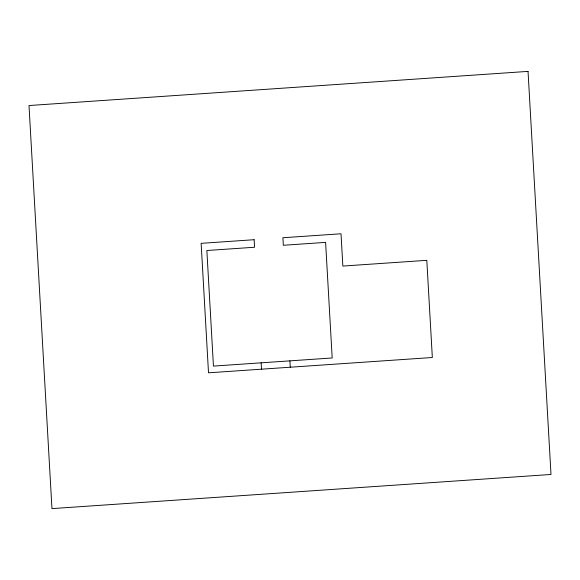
<?xml version="1.0" encoding="UTF-8"?>
<svg xmlns="http://www.w3.org/2000/svg" width="580" height="580" viewBox="0 0 580 580"><rect width="100%" height="100%" fill="white"/><g stroke="black" fill="none" stroke-linecap="round" stroke-linejoin="round"><path stroke-width="0.87" d="M289.913 360.861L290.275 367.212M261.145 362.826L261.507 369.185M528.039 71.391L29 105.538L51.961 508.609L551 474.462L528.039 71.391M254.134 239.714L201.137 243.339L208.51 372.81L432.339 357.498L426.808 260.326L342.852 266.068L341.011 233.769L282.902 237.742L283.33 245.275L325.605 242.382L332.188 357.969L213.447 366.089L206.857 250.509L254.562 247.247L254.134 239.714"/></g></svg>
